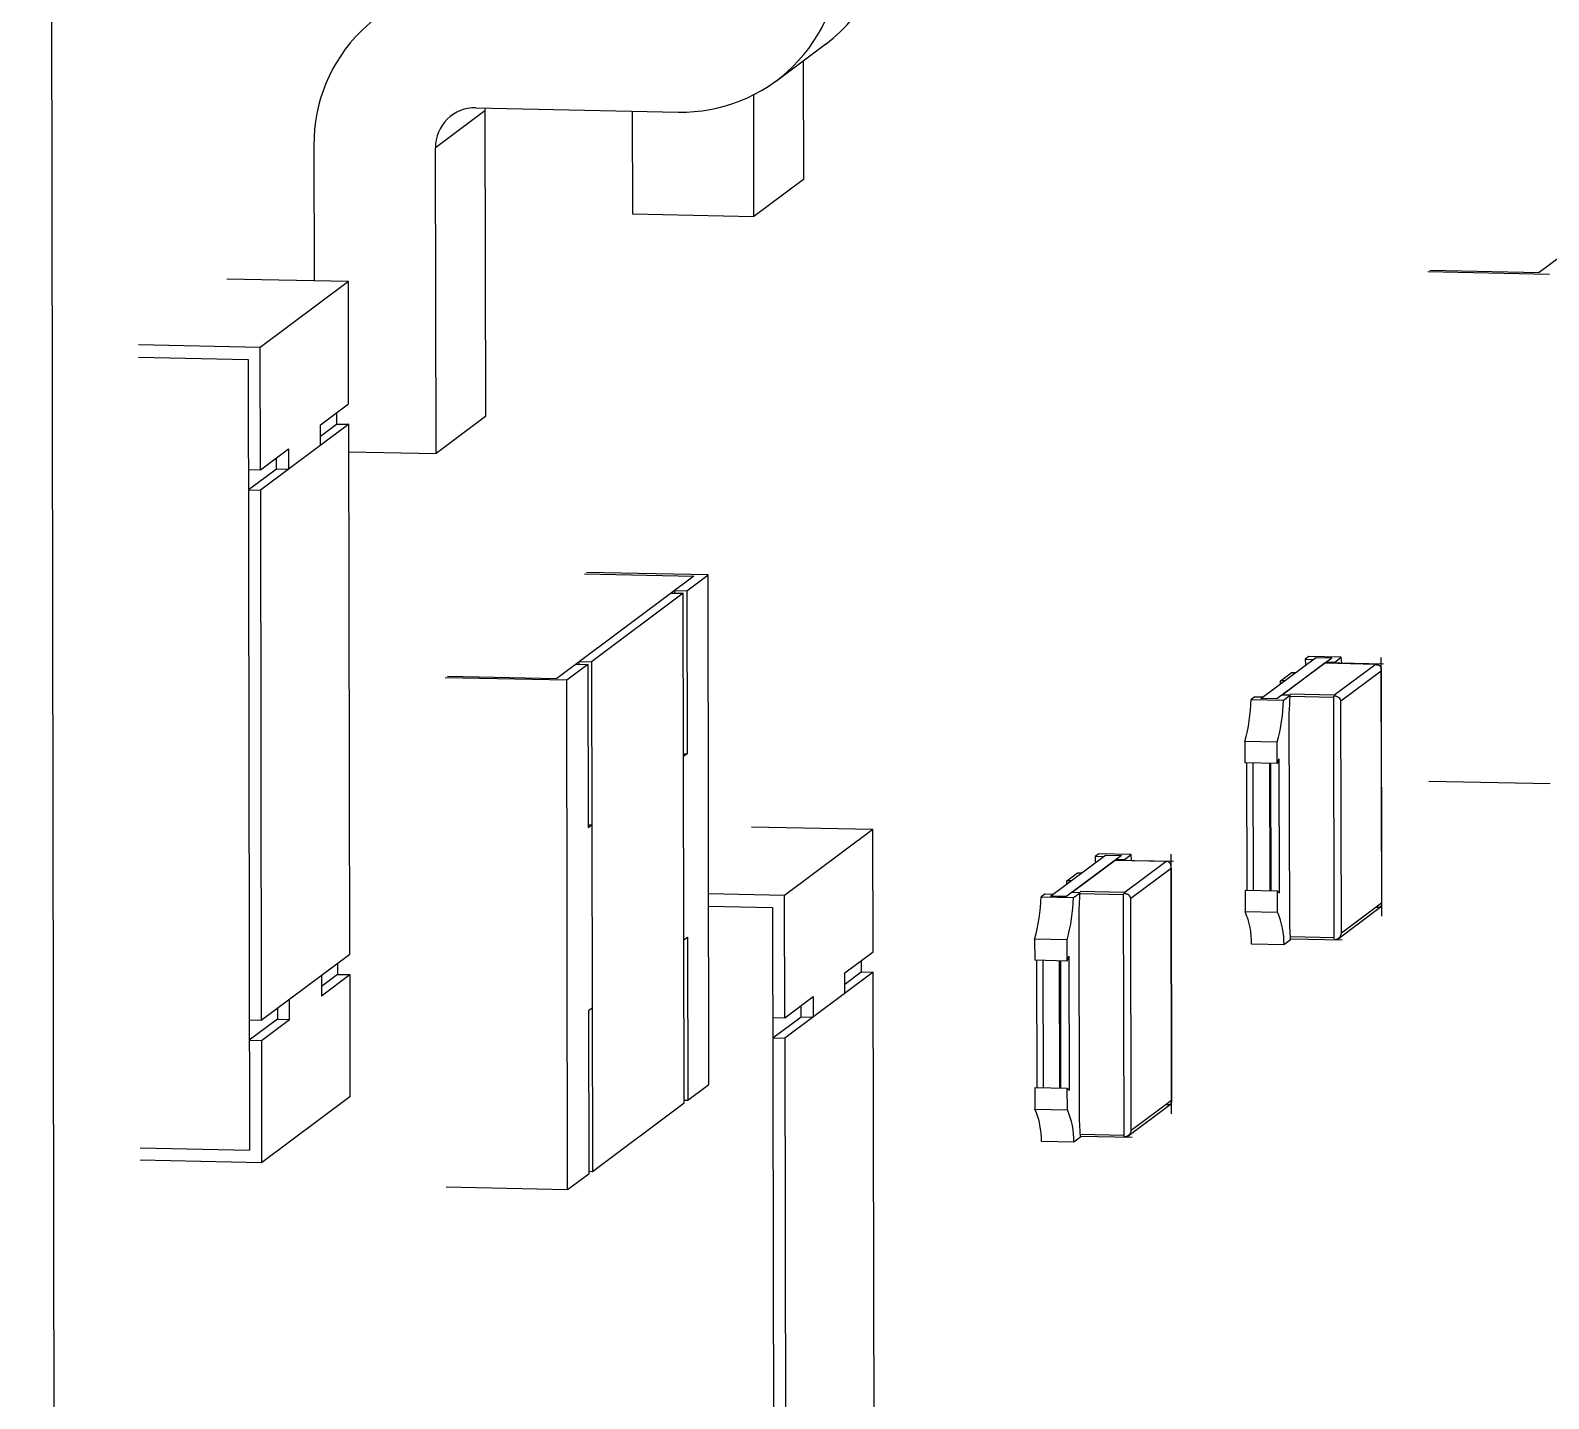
# Model space of a CAD drawing. Header units: millimetres. Extents: x -31.6 to 57.8, y -29 to 41.1.
# Drawn here: x -26.411 to -22.718, y 3.541 to 6.869 of the extents above; entities that cross this region are included whole.
import ezdxf

# ---------------------------------------------------------------- set-up
doc = ezdxf.new("R2010")
doc.units = ezdxf.units.MM

msp = doc.modelspace()

# ---------------------------------------------------------------- linework, layer by layer
at = {"color": 7, "linetype": 'Continuous', "lineweight": 25}
for p, q in [((-26.4111, 35.3212), (-26.3111, -20.163)), ((-24.5965, 6.7463), (-24.4762, 6.836)), ((-24.5312, 6.795), (-24.5307, 6.506)), ((-24.651, 6.4163), (-24.6515, 6.7122)), ((-25.3054, 6.6732), (-25.4257, 6.5836)), ((-25.3274, 6.6807), (-24.8349, 6.6704)), ((-25.3052, 6.6802), (-25.3054, 6.6732)), ((-25.3054, 6.6732), (-25.3041, 5.9296)), ((-24.947, 6.6728), (-24.9465, 6.4225)), ((-25.7213, 6.5898), (-25.7207, 6.2598)), ((-25.4244, 5.8399), (-25.4257, 6.5836)), ((-24.5307, 6.506), (-24.651, 6.4163)), ((-22.407, 6.5286), (-22.7405, 6.2801)), ((-24.9465, 6.4225), (-24.651, 6.4163)), ((-22.7161, 6.2756), (-23.0116, 6.2818)), ((-23.0064, 6.2856), (-22.7405, 6.2801)), ((-25.6374, 6.2581), (-25.9329, 6.2642)), ((-25.6374, 6.2581), (-25.8522, 6.0979)), ((-25.6369, 5.9606), (-25.6374, 6.2581)), ((-25.8522, 6.0979), (-26.1478, 6.1041)), ((-25.8517, 5.8005), (-25.8522, 6.0979)), ((-26.1477, 6.0744), (-25.8817, 6.0688)), ((-25.8817, 6.0688), (-25.8783, 4.1452)), ((-25.7056, 5.9094), (-25.6369, 5.9606)), ((-25.6368, 5.911), (-25.8516, 5.7509)), ((-25.7056, 5.8824), (-25.6663, 5.9116)), ((-25.7055, 5.8598), (-25.7056, 5.9094)), ((-25.6664, 5.9386), (-25.6663, 5.9116)), ((-25.6663, 5.9116), (-25.6368, 5.911)), ((-25.6344, 4.622), (-25.6368, 5.911)), ((-25.3041, 5.9296), (-25.4244, 5.8399)), ((-25.8517, 5.8005), (-25.783, 5.8517)), ((-25.783, 5.8517), (-25.7829, 5.8021)), ((-25.6367, 5.8444), (-25.4244, 5.8399)), ((-25.8813, 5.8011), (-25.8517, 5.8005)), ((-25.8812, 5.7515), (-25.8124, 5.8028)), ((-25.8124, 5.8028), (-25.8125, 5.8297)), ((-25.8124, 5.8028), (-25.7829, 5.8021)), ((-25.8812, 5.7515), (-25.8516, 5.7509)), ((-25.8516, 5.7509), (-25.8493, 4.4619)), ((-24.7974, 5.5415), (-25.1308, 5.293)), ((-25.0634, 5.547), (-24.7974, 5.5415)), ((-24.7627, 5.5447), (-25.0582, 5.5509)), ((-24.8143, 5.5063), (-24.7627, 5.5447)), ((-24.7605, 4.3053), (-24.7627, 5.5447)), ((-24.8438, 5.5069), (-24.8143, 5.5063)), ((-24.8438, 5.5003), (-24.8438, 5.5069)), ((-24.8143, 5.5063), (-24.8136, 5.1097)), ((-24.8229, 5.4999), (-25.0463, 5.3334)), ((-24.8524, 5.5005), (-24.8229, 5.4999)), ((-24.8206, 4.2604), (-24.8229, 5.4999)), ((-25.0549, 5.327), (-25.1064, 5.2885)), ((-25.0844, 5.3276), (-25.0549, 5.327)), ((-25.0758, 5.334), (-25.0463, 5.3334)), ((-25.0758, 5.3274), (-25.0758, 5.334)), ((-25.0549, 5.327), (-25.0542, 4.9303)), ((-25.0463, 5.3334), (-25.0441, 4.0939)), ((-23.4181, 5.2439), (-23.2849, 5.3432)), ((-23.2455, 5.3424), (-23.3787, 5.2431)), ((-23.2613, 5.3305), (-23.3627, 5.2549)), ((-23.301, 5.3463), (-23.31, 5.3396)), ((-23.31, 5.3396), (-23.2903, 5.3392)), ((-23.2222, 5.3446), (-23.301, 5.3463)), ((-23.2455, 5.3424), (-23.2849, 5.3432)), ((-23.2613, 5.3305), (-23.1382, 5.3279)), ((-23.2612, 5.3305), (-23.2613, 5.3305)), ((-23.1196, 5.3276), (-23.2612, 5.3305)), ((-23.2579, 5.3331), (-23.2382, 5.3327)), ((-23.24, 5.252), (-23.1377, 5.3283)), ((-23.2382, 5.3327), (-23.2222, 5.3446)), ((-23.1238, 4.7144), (-23.1249, 5.344)), ((-25.1064, 5.2885), (-25.402, 5.2947)), ((-25.3968, 5.2985), (-25.1308, 5.293)), ((-25.1042, 4.0491), (-25.1064, 5.2885)), ((-23.37, 5.2873), (-23.3442, 5.3066)), ((-23.3601, 5.2871), (-23.37, 5.2873)), ((-23.37, 5.2798), (-23.37, 5.2873)), ((-23.3343, 5.3064), (-23.3442, 5.3066)), ((-23.2231, 5.2385), (-23.1251, 5.3115)), ((-23.1251, 5.3115), (-23.1241, 4.7463)), ((-23.4325, 5.2483), (-23.4414, 5.2416)), ((-23.4325, 5.2483), (-23.4128, 5.2479)), ((-23.3466, 5.2519), (-23.3663, 5.2523)), ((-23.3626, 5.24), (-23.3466, 5.2519)), ((-23.2404, 5.2468), (-23.3467, 5.249)), ((-23.2396, 5.2524), (-23.3465, 5.2546)), ((-23.2394, 4.6593), (-23.2404, 5.2492)), ((-23.4414, 5.2416), (-23.3626, 5.24)), ((-23.3787, 5.2431), (-23.4181, 5.2439)), ((-23.3477, 4.6951), (-23.3486, 5.2107)), ((-23.222, 4.6733), (-23.2231, 5.2385)), ((-23.3782, 5.1376), (-23.457, 5.1393)), ((-23.457, 5.1393), (-23.4569, 5.0875)), ((-23.3781, 5.0858), (-23.3782, 5.1376)), ((-24.8222, 5.1098), (-24.8136, 5.1097)), ((-24.8136, 5.1097), (-24.8221, 5.1032)), ((-23.3738, 5.0972), (-23.3732, 4.7708)), ((-23.3781, 5.0858), (-23.4569, 5.0875)), ((-23.4526, 5.0874), (-23.452, 4.7773)), ((-23.4358, 4.777), (-23.4363, 5.0871)), ((-23.3969, 5.0862), (-23.3964, 4.7762)), ((-23.3929, 4.7761), (-23.3935, 5.0862)), ((-22.7138, 5.0362), (-23.0094, 5.0424)), ((-25.0542, 4.9369), (-25.0456, 4.9367)), ((-25.0542, 4.9303), (-25.0456, 4.9367)), ((-24.3615, 4.9253), (-24.657, 4.9315)), ((-24.3615, 4.9253), (-24.5763, 4.7652)), ((-24.3609, 4.6278), (-24.3615, 4.9253)), ((-23.9292, 4.7637), (-23.796, 4.863)), ((-23.7566, 4.8621), (-23.8898, 4.7629)), ((-23.7724, 4.8503), (-23.8738, 4.7747)), ((-23.8121, 4.8661), (-23.8211, 4.8594)), ((-23.8014, 4.859), (-23.8211, 4.8594)), ((-23.7333, 4.8644), (-23.8121, 4.8661)), ((-23.796, 4.863), (-23.7566, 4.8621)), ((-23.6493, 4.8477), (-23.7724, 4.8503)), ((-23.7723, 4.8503), (-23.7724, 4.8503)), ((-23.6307, 4.8474), (-23.7723, 4.8503)), ((-23.7691, 4.8529), (-23.7494, 4.8525)), ((-23.7511, 4.7718), (-23.6489, 4.848)), ((-23.7494, 4.8525), (-23.7333, 4.8644)), ((-23.6349, 4.2342), (-23.6361, 4.8651)), ((-23.8897, 4.8007), (-23.8639, 4.8199)), ((-23.8639, 4.8199), (-23.8541, 4.8197)), ((-23.7342, 4.7583), (-23.6362, 4.8313)), ((-23.6362, 4.8313), (-23.6352, 4.2661)), ((-24.5763, 4.7652), (-24.7613, 4.769)), ((-24.5758, 4.4677), (-24.5763, 4.7652)), ((-23.9436, 4.7681), (-23.9526, 4.7614)), ((-23.9239, 4.7677), (-23.9436, 4.7681)), ((-23.8798, 4.8005), (-23.8897, 4.8007)), ((-23.8897, 4.7932), (-23.8897, 4.8007)), ((-23.8577, 4.7717), (-23.8774, 4.7721)), ((-23.8738, 4.7598), (-23.8577, 4.7717)), ((-23.7516, 4.7666), (-23.8578, 4.7688)), ((-23.7507, 4.7722), (-23.8577, 4.7744)), ((-23.7505, 4.1791), (-23.7516, 4.769)), ((-23.3775, 4.7758), (-23.4563, 4.7774)), ((-23.4563, 4.7774), (-23.4562, 4.7256)), ((-23.3774, 4.724), (-23.3775, 4.7758)), ((-24.7613, 4.7393), (-24.6058, 4.7361)), ((-24.6058, 4.7361), (-24.6023, 2.8124)), ((-23.9526, 4.7614), (-23.8738, 4.7598)), ((-23.9292, 4.7637), (-23.8898, 4.7629)), ((-23.8588, 4.2149), (-23.8598, 4.7305)), ((-23.7332, 4.1931), (-23.7342, 4.7583)), ((-23.2334, 4.6574), (-23.1241, 4.7389)), ((-23.1241, 4.7463), (-23.222, 4.6733)), ((-23.4562, 4.7256), (-23.3774, 4.724)), ((-24.8213, 4.6571), (-24.8128, 4.6635)), ((-24.8128, 4.6635), (-24.812, 4.2668)), ((-23.8893, 4.6574), (-23.9681, 4.6591)), ((-23.9681, 4.6591), (-23.968, 4.6073)), ((-23.8892, 4.6056), (-23.8893, 4.6574)), ((-23.3455, 4.657), (-23.3616, 4.645)), ((-23.2394, 4.6618), (-23.3458, 4.664)), ((-23.3456, 4.6596), (-23.2201, 4.657)), ((-25.8493, 4.4619), (-25.6344, 4.622)), ((-24.4297, 4.5766), (-24.3609, 4.6278)), ((-23.8849, 4.617), (-23.8843, 4.2906)), ((-23.3616, 4.645), (-23.4404, 4.6467)), ((-25.664, 4.6), (-25.6639, 4.573)), ((-24.3904, 4.6058), (-24.3904, 4.5789)), ((-23.8892, 4.6056), (-23.968, 4.6073)), ((-23.9637, 4.6072), (-23.9632, 4.2971)), ((-23.9469, 4.2968), (-23.9475, 4.6068)), ((-23.9081, 4.606), (-23.9075, 4.296)), ((-23.9041, 4.2959), (-23.9046, 4.6059)), ((-25.7032, 4.5708), (-25.7031, 4.5212)), ((-25.6639, 4.573), (-25.7031, 4.5438)), ((-25.7031, 4.5212), (-25.6344, 4.5724)), ((-25.6639, 4.573), (-25.6344, 4.5724)), ((-25.6344, 4.5724), (-25.6338, 4.275)), ((-24.3608, 4.5782), (-24.5757, 4.4181)), ((-24.4296, 4.527), (-24.4297, 4.5766)), ((-24.4296, 4.5496), (-24.3904, 4.5789)), ((-24.3904, 4.5789), (-24.3608, 4.5782)), ((-24.3585, 3.2892), (-24.3608, 4.5782)), ((-25.7804, 4.4635), (-25.7805, 4.5131)), ((-24.5758, 4.4677), (-24.507, 4.519)), ((-24.507, 4.519), (-24.5069, 4.4694)), ((-25.81, 4.4911), (-25.81, 4.4642)), ((-25.0448, 4.4905), (-25.0534, 4.4841)), ((-25.0534, 4.4841), (-25.0527, 4.0875)), ((-24.6052, 4.4188), (-24.5365, 4.47)), ((-24.5365, 4.47), (-24.5365, 4.497)), ((-24.5365, 4.47), (-24.5069, 4.4694)), ((-25.8788, 4.4625), (-25.8493, 4.4619)), ((-25.81, 4.4642), (-25.8787, 4.4129)), ((-25.8492, 4.4123), (-25.7804, 4.4635)), ((-25.81, 4.4642), (-25.7804, 4.4635)), ((-24.6053, 4.4683), (-24.5758, 4.4677)), ((-25.8787, 4.4129), (-25.8492, 4.4123)), ((-25.8492, 4.4123), (-25.8487, 4.1148)), ((-24.6052, 4.4188), (-24.5757, 4.4181)), ((-24.5757, 4.4181), (-24.5734, 3.1291)), ((-24.812, 4.2668), (-24.7605, 4.3053)), ((-23.8887, 4.2956), (-23.9675, 4.2972)), ((-23.9675, 4.2972), (-23.9674, 4.2454)), ((-23.8886, 4.2438), (-23.8887, 4.2956)), ((-25.6338, 4.275), (-25.8487, 4.1148)), ((-25.0441, 4.0939), (-24.8206, 4.2604)), ((-24.8206, 4.267), (-24.812, 4.2668)), ((-23.7448, 4.177), (-23.6352, 4.2587)), ((-23.6352, 4.2661), (-23.7332, 4.1931)), ((-23.9674, 4.2454), (-23.8886, 4.2438)), ((-23.8567, 4.1768), (-23.8727, 4.1648)), ((-23.7505, 4.1815), (-23.857, 4.1838)), ((-23.8568, 4.1794), (-23.7313, 4.1768)), ((-26.1442, 4.1508), (-25.8783, 4.1452)), ((-23.8727, 4.1648), (-23.9515, 4.1665)), ((-25.8487, 4.1148), (-26.1442, 4.121)), ((-25.0527, 4.0875), (-25.1042, 4.0491)), ((-25.0527, 4.0941), (-25.0441, 4.0939)), ((-25.1042, 4.0491), (-25.3997, 4.0553))]:
    msp.add_line(p, q, dxfattribs=at)
at = {"color": 7, "linetype": 'Continuous', "lineweight": 25, "flags": 128}
for points in [[(-23.221, 5.3297), (-23.2211, 5.3302), (-23.2222, 5.3446)], [(-23.7321, 4.8495), (-23.7322, 4.85), (-23.7333, 4.8644)]]:
    msp.add_lwpolyline(points, dxfattribs=at)
at = {"color": 7, "linetype": 'Continuous', "lineweight": 25}
for centre, radius, start, end in [((-24.709, 7.1461), 0.3878, 306.8875, 0.3444), ((-24.8265, 7.0554), 0.385, 268.7619, 0.5154), ((-25.3363, 6.5932), 0.385, 88.7619, 180.5154), ((-25.3295, 6.5845), 0.0963, 88.7619, 180.5154), ((-22.4167, 5.3825), 0.8943, 182.7496, 183.6793), ((-23.3578, 5.2522), 0.00567, 151.1678, 179.2078), ((-24.6943, 5.2977), 1.3485, 356.2995, 358.0535), ((-23.8591, 5.2527), 0.4178, 344.2446, 358.4803), ((-23.7803, 5.2511), 0.4178, 344.2446, 358.4803), ((-23.4834, 5.132), 0.115, 336.3456, 342.4037), ((-22.9279, 4.9023), 0.8943, 182.7496, 183.6793), ((-23.8689, 4.772), 0.00567, 151.1678, 179.2078), ((-25.2055, 4.8175), 1.3485, 356.2995, 358.0535), ((-23.389, 4.7615), 0.0183, 30.5875, 51.2672), ((-24.3702, 4.7725), 0.4178, 344.2446, 358.4803), ((-24.2914, 4.7708), 0.4178, 344.2446, 358.4803), ((-23.6306, 4.6495), 0.1903, 359.1564, 23.5862), ((-23.5518, 4.6479), 0.1903, 359.1564, 23.5862), ((-24.4093, 4.6153), 1.0646, 2.2433, 4.297), ((-23.9946, 4.6518), 0.115, 336.3456, 342.4037), ((-23.9001, 4.2813), 0.0183, 30.5875, 51.2672), ((-24.1418, 4.1693), 0.1903, 359.1564, 23.5862), ((-24.063, 4.1676), 0.1903, 359.1564, 23.5862), ((-24.9204, 4.1351), 1.0646, 2.2433, 4.297)]:
    msp.add_arc(centre, radius, start, end, dxfattribs=at)
for points, knots in [([(-23.1373, 5.3261), (-23.1366, 5.3262), (-23.1351, 5.3265), (-23.1327, 5.3261), (-23.1305, 5.3251), (-23.1275, 5.3229), (-23.1248, 5.3184), (-23.125, 5.314), (-23.1251, 5.3115)], [0, 0, 0, 0, 0.0823972, 0.1713207, 0.2708316, 0.3838541, 0.6564976, 1, 1, 1, 1]), ([(-23.2231, 5.2385), (-23.2237, 5.2404), (-23.225, 5.2437), (-23.2293, 5.2471), (-23.233, 5.2487), (-23.2356, 5.2494), (-23.2381, 5.2497), (-23.2397, 5.2494), (-23.2404, 5.2492)], [0, 0, 0, 0, 0.343502, 0.616146, 0.729168, 0.828679, 0.917603, 1, 1, 1, 1]), ([(-23.6362, 4.8313), (-23.6361, 4.8338), (-23.636, 4.8385), (-23.6388, 4.8435), (-23.6419, 4.8461), (-23.6442, 4.8473), (-23.6465, 4.848), (-23.6481, 4.848), (-23.6489, 4.848)], [0, 0, 0, 0, 0.343502, 0.616146, 0.729168, 0.828679, 0.917603, 1, 1, 1, 1]), ([(-23.7342, 4.7583), (-23.7349, 4.7601), (-23.7361, 4.7635), (-23.7404, 4.7669), (-23.7441, 4.7685), (-23.7468, 4.7692), (-23.7493, 4.7695), (-23.7508, 4.7692), (-23.7516, 4.769)], [0, 0, 0, 0, 0.343502, 0.616146, 0.729168, 0.828679, 0.917603, 1, 1, 1, 1]), ([(-23.1241, 4.7463), (-23.124, 4.7444), (-23.1237, 4.741), (-23.1265, 4.7378), (-23.1294, 4.7363), (-23.1317, 4.7357), (-23.134, 4.7356), (-23.1355, 4.736), (-23.1362, 4.7361)], [0, 0, 0, 0, 0.343502, 0.616146, 0.729168, 0.828679, 0.917603, 1, 1, 1, 1]), ([(-23.222, 4.6733), (-23.2227, 4.6707), (-23.2239, 4.6661), (-23.2281, 4.6612), (-23.2317, 4.6588), (-23.2343, 4.6577), (-23.2367, 4.6571), (-23.2382, 4.6571), (-23.2389, 4.6571)], [0, 0, 0, 0, 0.343502, 0.616146, 0.729168, 0.828679, 0.917603, 1, 1, 1, 1]), ([(-23.6352, 4.2661), (-23.6351, 4.2642), (-23.6349, 4.2608), (-23.6376, 4.2576), (-23.6406, 4.2561), (-23.6428, 4.2555), (-23.6451, 4.2554), (-23.6466, 4.2557), (-23.6474, 4.2559)], [0, 0, 0, 0, 0.343502, 0.616146, 0.729168, 0.828679, 0.917603, 1, 1, 1, 1]), ([(-23.7505, 4.1791), (-23.7498, 4.1789), (-23.7482, 4.1786), (-23.7457, 4.1789), (-23.7431, 4.1797), (-23.7394, 4.1818), (-23.735, 4.1862), (-23.7338, 4.1906), (-23.7332, 4.1931)], [0, 0, 0, 0, 0.082397, 0.171321, 0.270832, 0.383854, 0.656498, 1, 1, 1, 1])]:
    msp.add_open_spline(points, degree=3, knots=knots, dxfattribs=at)

doc.saveas('drawing.dxf')
